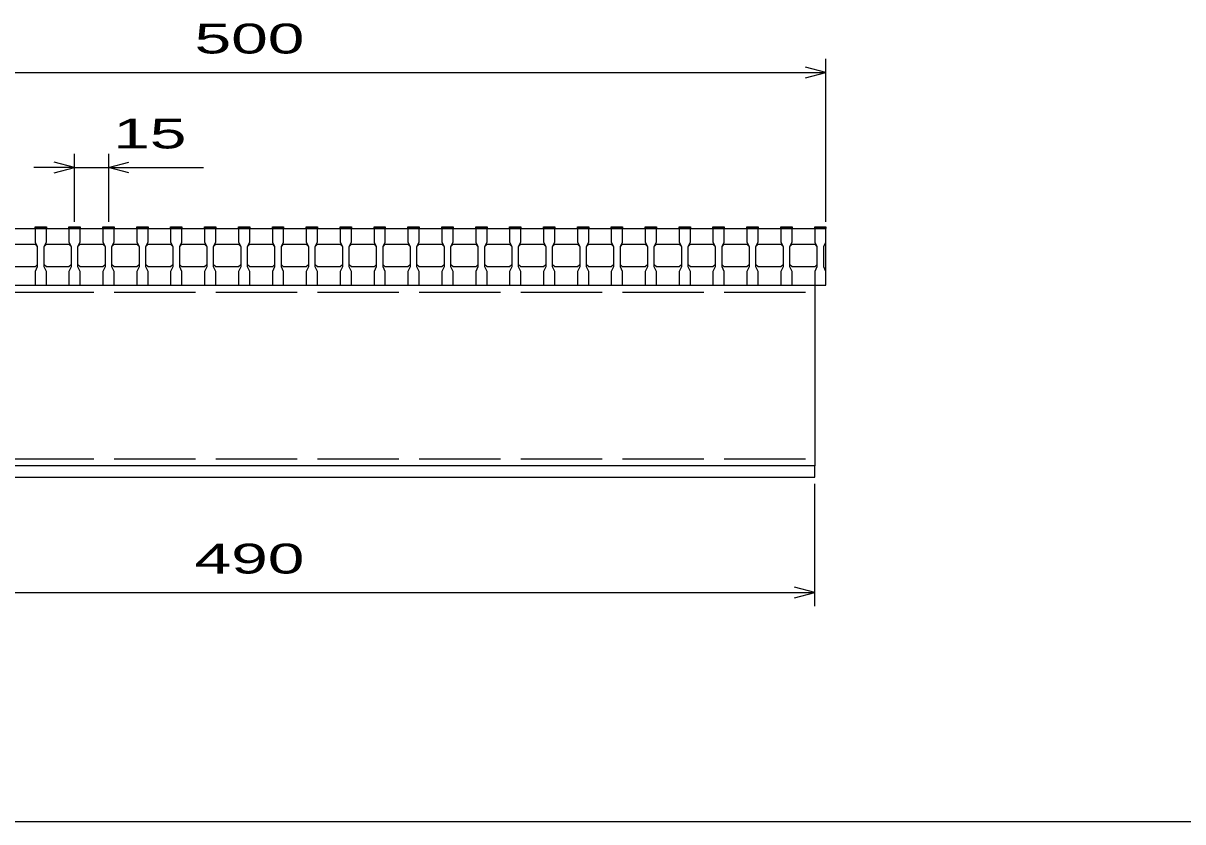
# Model space of a CAD drawing. Units: millimetres, scale not verified. Extents: x -1092 to 1039, y -770 to 632.
# Drawn here: x -658 to -145, y -688 to -335 of the extents above; entities that cross this region are included whole.
import ezdxf
from ezdxf.enums import TextEntityAlignment as Align

# ---------------------------------------------------------------- set-up
doc = ezdxf.new("R2010")
doc.units = ezdxf.units.MM
doc.header["$LTSCALE"] = 6
doc.linetypes.add('DASHED', pattern=[7.5, 6, -1.5])
for name, color, linetype, lineweight in [('0_2', 150, 'Continuous', 25), ('16', 3, 'Continuous', 25), ('22', 4, 'Continuous', 25)]:
    doc.layers.add(name, color=color, linetype=linetype, lineweight=lineweight)
doc.styles.add('ベクトル', font='')
doc.styles.get('ベクトル').set_extended_font_data('ベクトル')

msp = doc.modelspace()

# ---------------------------------------------------------------- linework, layer by layer
at = {"layer": '0_2'}
msp.add_line((1038.6, -687.9), (-1037.4, -687.9), dxfattribs=at)
at = {"layer": '16'}
for p, q in [((-803, -425.5), (-303, -425.5)), ((-653, -425.5), (-653, -424.8)), ((-653, -424.8), (-648, -424.8)), ((-653, -425.5), (-653, -431.5)), ((-648, -425.5), (-653, -425.5)), ((-648, -424.8), (-648, -425.5)), ((-648, -431.5), (-648, -425.5)), ((-638, -425.5), (-638, -424.8)), ((-638, -424.8), (-633, -424.8)), ((-638, -425.5), (-638, -431.5)), ((-633, -425.5), (-638, -425.5)), ((-633, -424.8), (-633, -425.5)), ((-633, -431.5), (-633, -425.5)), ((-623, -425.5), (-623, -424.8)), ((-623, -424.8), (-618, -424.8)), ((-623, -425.5), (-623, -431.5)), ((-618, -425.5), (-623, -425.5)), ((-618, -424.8), (-618, -425.5)), ((-618, -431.5), (-618, -425.5)), ((-608, -425.5), (-608, -424.8)), ((-608, -424.8), (-603, -424.8)), ((-608, -425.5), (-608, -431.5)), ((-603, -425.5), (-608, -425.5)), ((-603, -424.8), (-603, -425.5)), ((-603, -431.5), (-603, -425.5)), ((-593, -425.5), (-593, -424.8)), ((-593, -424.8), (-588, -424.8)), ((-593, -425.5), (-593, -431.5)), ((-588, -425.5), (-593, -425.5)), ((-588, -424.8), (-588, -425.5)), ((-588, -431.5), (-588, -425.5)), ((-578, -425.5), (-578, -424.8)), ((-578, -424.8), (-573, -424.8)), ((-578, -425.5), (-578, -431.5)), ((-573, -425.5), (-578, -425.5)), ((-573, -424.8), (-573, -425.5)), ((-573, -431.5), (-573, -425.5)), ((-563, -425.5), (-563, -424.8)), ((-563, -424.8), (-558, -424.8)), ((-563, -425.5), (-563, -431.5)), ((-558, -425.5), (-563, -425.5)), ((-558, -424.8), (-558, -425.5)), ((-558, -431.5), (-558, -425.5)), ((-548, -425.5), (-548, -424.8)), ((-548, -424.8), (-543, -424.8)), ((-548, -425.5), (-548, -431.5)), ((-543, -425.5), (-548, -425.5)), ((-543, -424.8), (-543, -425.5)), ((-543, -431.5), (-543, -425.5)), ((-533, -425.5), (-533, -424.8)), ((-533, -424.8), (-528, -424.8)), ((-533, -425.5), (-533, -431.5)), ((-528, -425.5), (-533, -425.5)), ((-528, -424.8), (-528, -425.5)), ((-528, -431.5), (-528, -425.5)), ((-518, -425.5), (-518, -424.8)), ((-518, -424.8), (-513, -424.8)), ((-518, -425.5), (-518, -431.5)), ((-513, -425.5), (-518, -425.5)), ((-513, -424.8), (-513, -425.5)), ((-513, -431.5), (-513, -425.5)), ((-503, -425.5), (-503, -424.8)), ((-503, -424.8), (-498, -424.8)), ((-503, -425.5), (-503, -431.5)), ((-498, -425.5), (-503, -425.5)), ((-498, -424.8), (-498, -425.5)), ((-498, -431.5), (-498, -425.5)), ((-488, -425.5), (-488, -424.8)), ((-488, -424.8), (-483, -424.8)), ((-488, -425.5), (-488, -431.5)), ((-483, -425.5), (-488, -425.5)), ((-483, -424.8), (-483, -425.5)), ((-483, -431.5), (-483, -425.5)), ((-473, -425.5), (-473, -424.8)), ((-473, -424.8), (-468, -424.8)), ((-473, -425.5), (-473, -431.5)), ((-468, -425.5), (-473, -425.5)), ((-468, -424.8), (-468, -425.5)), ((-468, -431.5), (-468, -425.5)), ((-458, -425.5), (-458, -424.8)), ((-458, -424.8), (-453, -424.8)), ((-458, -425.5), (-458, -431.5)), ((-453, -425.5), (-458, -425.5)), ((-453, -424.8), (-453, -425.5)), ((-453, -431.5), (-453, -425.5)), ((-443, -425.5), (-443, -424.8)), ((-443, -424.8), (-438, -424.8)), ((-443, -425.5), (-443, -431.5)), ((-438, -425.5), (-443, -425.5)), ((-438, -424.8), (-438, -425.5)), ((-438, -431.5), (-438, -425.5)), ((-428, -425.5), (-428, -424.8)), ((-428, -424.8), (-423, -424.8)), ((-428, -425.5), (-428, -431.5)), ((-423, -425.5), (-428, -425.5)), ((-423, -424.8), (-423, -425.5)), ((-423, -431.5), (-423, -425.5)), ((-413, -425.5), (-413, -424.8)), ((-413, -424.8), (-408, -424.8)), ((-413, -425.5), (-413, -431.5)), ((-408, -425.5), (-413, -425.5)), ((-408, -424.8), (-408, -425.5)), ((-408, -431.5), (-408, -425.5)), ((-398, -425.5), (-398, -424.8)), ((-398, -424.8), (-393, -424.8)), ((-398, -425.5), (-398, -431.5)), ((-393, -425.5), (-398, -425.5)), ((-393, -424.8), (-393, -425.5)), ((-393, -431.5), (-393, -425.5)), ((-383, -425.5), (-383, -424.8)), ((-383, -424.8), (-378, -424.8)), ((-383, -425.5), (-383, -431.5)), ((-378, -425.5), (-383, -425.5)), ((-378, -424.8), (-378, -425.5)), ((-378, -431.5), (-378, -425.5)), ((-368, -425.5), (-368, -424.8)), ((-368, -424.8), (-363, -424.8)), ((-368, -425.5), (-368, -431.5)), ((-363, -425.5), (-368, -425.5)), ((-363, -424.8), (-363, -425.5)), ((-363, -431.5), (-363, -425.5)), ((-353, -425.5), (-353, -424.8)), ((-353, -424.8), (-348, -424.8)), ((-353, -425.5), (-353, -431.5)), ((-348, -425.5), (-353, -425.5)), ((-348, -424.8), (-348, -425.5)), ((-348, -431.5), (-348, -425.5)), ((-338, -425.5), (-338, -424.8)), ((-338, -424.8), (-333, -424.8)), ((-338, -425.5), (-338, -431.5)), ((-333, -425.5), (-338, -425.5)), ((-333, -424.8), (-333, -425.5)), ((-333, -431.5), (-333, -425.5)), ((-323, -425.5), (-323, -424.8)), ((-323, -424.8), (-318, -424.8)), ((-323, -425.5), (-323, -431.5)), ((-318, -425.5), (-323, -425.5)), ((-318, -424.8), (-318, -425.5)), ((-318, -431.5), (-318, -425.5)), ((-308, -425.5), (-308, -424.8)), ((-308, -424.8), (-303, -424.8)), ((-308, -425.5), (-308, -431.5)), ((-303, -425.5), (-308, -425.5)), ((-303, -424.8), (-303, -425.5)), ((-303, -431.5), (-303, -425.5)), ((-303, -450.5), (-303, -425.5)), ((-663, -432.5), (-653, -432.5)), ((-653, -431.5), (-652, -433.5)), ((-653, -432.5), (-652, -433.5)), ((-652, -433.5), (-652, -442.5)), ((-649, -433.5), (-648, -431.5)), ((-649, -433.5), (-648, -432.5)), ((-649, -442.5), (-649, -433.5)), ((-648, -432.5), (-638, -432.5)), ((-638, -431.5), (-637, -433.5)), ((-638, -432.5), (-637, -433.5)), ((-637, -433.5), (-637, -442.5)), ((-634, -433.5), (-633, -431.5)), ((-634, -433.5), (-633, -432.5)), ((-634, -442.5), (-634, -433.5)), ((-633, -432.5), (-623, -432.5)), ((-623, -431.5), (-622, -433.5)), ((-623, -432.5), (-622, -433.5)), ((-622, -433.5), (-622, -442.5)), ((-619, -433.5), (-618, -431.5)), ((-619, -433.5), (-618, -432.5)), ((-619, -442.5), (-619, -433.5)), ((-618, -432.5), (-608, -432.5)), ((-608, -431.5), (-607, -433.5)), ((-608, -432.5), (-607, -433.5)), ((-607, -433.5), (-607, -442.5)), ((-604, -433.5), (-603, -431.5)), ((-604, -433.5), (-603, -432.5)), ((-604, -442.5), (-604, -433.5)), ((-603, -432.5), (-593, -432.5)), ((-593, -431.5), (-592, -433.5)), ((-593, -432.5), (-592, -433.5)), ((-592, -433.5), (-592, -442.5)), ((-589, -433.5), (-588, -431.5)), ((-589, -433.5), (-588, -432.5)), ((-589, -442.5), (-589, -433.5)), ((-588, -432.5), (-578, -432.5)), ((-578, -431.5), (-577, -433.5)), ((-578, -432.5), (-577, -433.5)), ((-577, -433.5), (-577, -442.5)), ((-574, -433.5), (-573, -431.5)), ((-574, -433.5), (-573, -432.5)), ((-574, -442.5), (-574, -433.5)), ((-573, -432.5), (-563, -432.5)), ((-563, -431.5), (-562, -433.5)), ((-563, -432.5), (-562, -433.5)), ((-562, -433.5), (-562, -442.5)), ((-559, -433.5), (-558, -431.5)), ((-559, -433.5), (-558, -432.5)), ((-559, -442.5), (-559, -433.5)), ((-558, -432.5), (-548, -432.5)), ((-548, -431.5), (-547, -433.5)), ((-548, -432.5), (-547, -433.5)), ((-547, -433.5), (-547, -442.5)), ((-544, -433.5), (-543, -431.5)), ((-544, -433.5), (-543, -432.5)), ((-544, -442.5), (-544, -433.5)), ((-543, -432.5), (-533, -432.5)), ((-533, -431.5), (-532, -433.5)), ((-533, -432.5), (-532, -433.5)), ((-532, -433.5), (-532, -442.5)), ((-529, -433.5), (-528, -431.5)), ((-529, -433.5), (-528, -432.5)), ((-529, -442.5), (-529, -433.5)), ((-528, -432.5), (-518, -432.5)), ((-518, -431.5), (-517, -433.5)), ((-518, -432.5), (-517, -433.5)), ((-517, -433.5), (-517, -442.5)), ((-514, -433.5), (-513, -431.5)), ((-514, -433.5), (-513, -432.5)), ((-514, -442.5), (-514, -433.5)), ((-513, -432.5), (-503, -432.5)), ((-503, -431.5), (-502, -433.5)), ((-503, -432.5), (-502, -433.5)), ((-502, -433.5), (-502, -442.5)), ((-499, -433.5), (-498, -431.5)), ((-499, -433.5), (-498, -432.5)), ((-499, -442.5), (-499, -433.5)), ((-498, -432.5), (-488, -432.5)), ((-488, -431.5), (-487, -433.5)), ((-488, -432.5), (-487, -433.5)), ((-487, -433.5), (-487, -442.5)), ((-484, -433.5), (-483, -431.5)), ((-484, -433.5), (-483, -432.5)), ((-484, -442.5), (-484, -433.5)), ((-483, -432.5), (-473, -432.5)), ((-473, -431.5), (-472, -433.5)), ((-473, -432.5), (-472, -433.5)), ((-472, -433.5), (-472, -442.5)), ((-469, -433.5), (-468, -431.5)), ((-469, -433.5), (-468, -432.5)), ((-469, -442.5), (-469, -433.5)), ((-468, -432.5), (-458, -432.5)), ((-458, -431.5), (-457, -433.5)), ((-458, -432.5), (-457, -433.5)), ((-457, -433.5), (-457, -442.5)), ((-454, -433.5), (-453, -431.5)), ((-454, -433.5), (-453, -432.5)), ((-454, -442.5), (-454, -433.5)), ((-453, -432.5), (-443, -432.5)), ((-443, -431.5), (-442, -433.5)), ((-443, -432.5), (-442, -433.5)), ((-442, -433.5), (-442, -442.5)), ((-439, -433.5), (-438, -431.5)), ((-439, -433.5), (-438, -432.5)), ((-439, -442.5), (-439, -433.5)), ((-438, -432.5), (-428, -432.5)), ((-428, -431.5), (-427, -433.5)), ((-428, -432.5), (-427, -433.5)), ((-427, -433.5), (-427, -442.5)), ((-424, -433.5), (-423, -431.5)), ((-424, -433.5), (-423, -432.5)), ((-424, -442.5), (-424, -433.5)), ((-423, -432.5), (-413, -432.5)), ((-413, -431.5), (-412, -433.5)), ((-413, -432.5), (-412, -433.5)), ((-412, -433.5), (-412, -442.5)), ((-409, -433.5), (-408, -431.5)), ((-409, -433.5), (-408, -432.5)), ((-409, -442.5), (-409, -433.5)), ((-408, -432.5), (-398, -432.5)), ((-398, -431.5), (-397, -433.5)), ((-398, -432.5), (-397, -433.5)), ((-397, -433.5), (-397, -442.5)), ((-394, -433.5), (-393, -431.5)), ((-394, -433.5), (-393, -432.5)), ((-394, -442.5), (-394, -433.5)), ((-393, -432.5), (-383, -432.5)), ((-383, -431.5), (-382, -433.5)), ((-383, -432.5), (-382, -433.5)), ((-382, -433.5), (-382, -442.5)), ((-379, -433.5), (-378, -431.5)), ((-379, -433.5), (-378, -432.5)), ((-379, -442.5), (-379, -433.5)), ((-378, -432.5), (-368, -432.5)), ((-368, -431.5), (-367, -433.5)), ((-368, -432.5), (-367, -433.5)), ((-367, -433.5), (-367, -442.5)), ((-364, -433.5), (-363, -431.5)), ((-364, -433.5), (-363, -432.5)), ((-364, -442.5), (-364, -433.5)), ((-363, -432.5), (-353, -432.5)), ((-353, -431.5), (-352, -433.5)), ((-353, -432.5), (-352, -433.5)), ((-352, -433.5), (-352, -442.5)), ((-349, -433.5), (-348, -431.5)), ((-349, -433.5), (-348, -432.5)), ((-349, -442.5), (-349, -433.5)), ((-348, -432.5), (-338, -432.5)), ((-338, -431.5), (-337, -433.5)), ((-338, -432.5), (-337, -433.5)), ((-337, -433.5), (-337, -442.5)), ((-334, -433.5), (-333, -431.5)), ((-334, -433.5), (-333, -432.5)), ((-334, -442.5), (-334, -433.5)), ((-333, -432.5), (-323, -432.5)), ((-323, -431.5), (-322, -433.5)), ((-323, -432.5), (-322, -433.5)), ((-322, -433.5), (-322, -442.5)), ((-319, -433.5), (-318, -431.5)), ((-319, -433.5), (-318, -432.5)), ((-319, -442.5), (-319, -433.5)), ((-318, -432.5), (-308, -432.5)), ((-308, -431.5), (-307, -433.5)), ((-308, -432.5), (-307, -433.5)), ((-307, -433.5), (-307, -442.5)), ((-304, -433.5), (-303, -431.5)), ((-304, -442.5), (-304, -433.5)), ((-653, -442.5), (-663, -442.5)), ((-652, -441.5), (-653, -442.5)), ((-652, -442.5), (-653, -444.5)), ((-653, -444.5), (-653, -450.5)), ((-648, -442.5), (-649, -441.5)), ((-648, -444.5), (-649, -442.5)), ((-638, -442.5), (-648, -442.5)), ((-648, -450.5), (-648, -444.5)), ((-637, -441.5), (-638, -442.5)), ((-637, -442.5), (-638, -444.5)), ((-638, -444.5), (-638, -450.5)), ((-633, -442.5), (-634, -441.5)), ((-633, -444.5), (-634, -442.5)), ((-623, -442.5), (-633, -442.5)), ((-633, -450.5), (-633, -444.5)), ((-622, -441.5), (-623, -442.5)), ((-622, -442.5), (-623, -444.5)), ((-623, -444.5), (-623, -450.5)), ((-618, -442.5), (-619, -441.5)), ((-618, -444.5), (-619, -442.5)), ((-608, -442.5), (-618, -442.5)), ((-618, -450.5), (-618, -444.5)), ((-607, -441.5), (-608, -442.5)), ((-607, -442.5), (-608, -444.5)), ((-608, -444.5), (-608, -450.5)), ((-603, -442.5), (-604, -441.5)), ((-603, -444.5), (-604, -442.5)), ((-593, -442.5), (-603, -442.5)), ((-603, -450.5), (-603, -444.5)), ((-592, -441.5), (-593, -442.5)), ((-592, -442.5), (-593, -444.5)), ((-593, -444.5), (-593, -450.5)), ((-588, -442.5), (-589, -441.5)), ((-588, -444.5), (-589, -442.5)), ((-578, -442.5), (-588, -442.5)), ((-588, -450.5), (-588, -444.5)), ((-577, -441.5), (-578, -442.5)), ((-577, -442.5), (-578, -444.5)), ((-578, -444.5), (-578, -450.5)), ((-573, -442.5), (-574, -441.5)), ((-573, -444.5), (-574, -442.5)), ((-563, -442.5), (-573, -442.5)), ((-573, -450.5), (-573, -444.5)), ((-562, -441.5), (-563, -442.5)), ((-562, -442.5), (-563, -444.5)), ((-563, -444.5), (-563, -450.5)), ((-558, -442.5), (-559, -441.5)), ((-558, -444.5), (-559, -442.5)), ((-548, -442.5), (-558, -442.5)), ((-558, -450.5), (-558, -444.5)), ((-547, -441.5), (-548, -442.5)), ((-547, -442.5), (-548, -444.5)), ((-548, -444.5), (-548, -450.5)), ((-543, -442.5), (-544, -441.5)), ((-543, -444.5), (-544, -442.5)), ((-533, -442.5), (-543, -442.5)), ((-543, -450.5), (-543, -444.5)), ((-532, -441.5), (-533, -442.5)), ((-532, -442.5), (-533, -444.5)), ((-533, -444.5), (-533, -450.5)), ((-528, -442.5), (-529, -441.5)), ((-528, -444.5), (-529, -442.5)), ((-518, -442.5), (-528, -442.5)), ((-528, -450.5), (-528, -444.5)), ((-517, -441.5), (-518, -442.5)), ((-517, -442.5), (-518, -444.5)), ((-518, -444.5), (-518, -450.5)), ((-513, -442.5), (-514, -441.5)), ((-513, -444.5), (-514, -442.5)), ((-503, -442.5), (-513, -442.5)), ((-513, -450.5), (-513, -444.5)), ((-502, -441.5), (-503, -442.5)), ((-502, -442.5), (-503, -444.5)), ((-503, -444.5), (-503, -450.5)), ((-498, -442.5), (-499, -441.5)), ((-498, -444.5), (-499, -442.5)), ((-488, -442.5), (-498, -442.5)), ((-498, -450.5), (-498, -444.5)), ((-487, -441.5), (-488, -442.5)), ((-487, -442.5), (-488, -444.5)), ((-488, -444.5), (-488, -450.5)), ((-483, -442.5), (-484, -441.5)), ((-483, -444.5), (-484, -442.5)), ((-473, -442.5), (-483, -442.5)), ((-483, -450.5), (-483, -444.5)), ((-472, -441.5), (-473, -442.5)), ((-472, -442.5), (-473, -444.5)), ((-473, -444.5), (-473, -450.5)), ((-468, -442.5), (-469, -441.5)), ((-468, -444.5), (-469, -442.5)), ((-458, -442.5), (-468, -442.5)), ((-468, -450.5), (-468, -444.5)), ((-457, -441.5), (-458, -442.5)), ((-457, -442.5), (-458, -444.5)), ((-458, -444.5), (-458, -450.5)), ((-453, -442.5), (-454, -441.5)), ((-453, -444.5), (-454, -442.5)), ((-443, -442.5), (-453, -442.5)), ((-453, -450.5), (-453, -444.5)), ((-442, -441.5), (-443, -442.5)), ((-442, -442.5), (-443, -444.5)), ((-443, -444.5), (-443, -450.5)), ((-438, -442.5), (-439, -441.5)), ((-438, -444.5), (-439, -442.5)), ((-428, -442.5), (-438, -442.5)), ((-438, -450.5), (-438, -444.5)), ((-427, -441.5), (-428, -442.5)), ((-427, -442.5), (-428, -444.5)), ((-428, -444.5), (-428, -450.5)), ((-423, -442.5), (-424, -441.5)), ((-423, -444.5), (-424, -442.5)), ((-413, -442.5), (-423, -442.5)), ((-423, -450.5), (-423, -444.5)), ((-412, -441.5), (-413, -442.5)), ((-412, -442.5), (-413, -444.5)), ((-413, -444.5), (-413, -450.5)), ((-408, -442.5), (-409, -441.5)), ((-408, -444.5), (-409, -442.5)), ((-398, -442.5), (-408, -442.5)), ((-408, -450.5), (-408, -444.5)), ((-397, -441.5), (-398, -442.5)), ((-397, -442.5), (-398, -444.5)), ((-398, -444.5), (-398, -450.5)), ((-393, -442.5), (-394, -441.5)), ((-393, -444.5), (-394, -442.5)), ((-383, -442.5), (-393, -442.5)), ((-393, -450.5), (-393, -444.5)), ((-382, -441.5), (-383, -442.5)), ((-382, -442.5), (-383, -444.5)), ((-383, -444.5), (-383, -450.5)), ((-378, -442.5), (-379, -441.5)), ((-378, -444.5), (-379, -442.5)), ((-368, -442.5), (-378, -442.5)), ((-378, -450.5), (-378, -444.5)), ((-367, -441.5), (-368, -442.5)), ((-367, -442.5), (-368, -444.5)), ((-368, -444.5), (-368, -450.5)), ((-363, -442.5), (-364, -441.5)), ((-363, -444.5), (-364, -442.5)), ((-353, -442.5), (-363, -442.5)), ((-363, -450.5), (-363, -444.5)), ((-352, -441.5), (-353, -442.5)), ((-352, -442.5), (-353, -444.5)), ((-353, -444.5), (-353, -450.5)), ((-348, -442.5), (-349, -441.5)), ((-348, -444.5), (-349, -442.5)), ((-338, -442.5), (-348, -442.5)), ((-348, -450.5), (-348, -444.5)), ((-337, -441.5), (-338, -442.5)), ((-337, -442.5), (-338, -444.5)), ((-338, -444.5), (-338, -450.5)), ((-333, -442.5), (-334, -441.5)), ((-333, -444.5), (-334, -442.5)), ((-323, -442.5), (-333, -442.5)), ((-333, -450.5), (-333, -444.5)), ((-322, -441.5), (-323, -442.5)), ((-322, -442.5), (-323, -444.5)), ((-323, -444.5), (-323, -450.5)), ((-318, -442.5), (-319, -441.5)), ((-318, -444.5), (-319, -442.5)), ((-308, -442.5), (-318, -442.5)), ((-318, -450.5), (-318, -444.5)), ((-307, -441.5), (-308, -442.5)), ((-307, -442.5), (-308, -444.5)), ((-308, -444.5), (-308, -450.5)), ((-303, -444.5), (-304, -442.5)), ((-303, -450.5), (-303, -444.5)), ((-803, -450.5), (-303, -450.5)), ((-798, -450.5), (-308, -450.5)), ((-653, -450.5), (-648, -450.5)), ((-638, -450.5), (-633, -450.5)), ((-623, -450.5), (-618, -450.5)), ((-608, -450.5), (-603, -450.5)), ((-593, -450.5), (-588, -450.5)), ((-578, -450.5), (-573, -450.5)), ((-563, -450.5), (-558, -450.5)), ((-548, -450.5), (-543, -450.5)), ((-533, -450.5), (-528, -450.5)), ((-518, -450.5), (-513, -450.5)), ((-503, -450.5), (-498, -450.5)), ((-488, -450.5), (-483, -450.5)), ((-473, -450.5), (-468, -450.5)), ((-458, -450.5), (-453, -450.5)), ((-443, -450.5), (-438, -450.5)), ((-428, -450.5), (-423, -450.5)), ((-413, -450.5), (-408, -450.5)), ((-398, -450.5), (-393, -450.5)), ((-383, -450.5), (-378, -450.5)), ((-368, -450.5), (-363, -450.5)), ((-353, -450.5), (-348, -450.5)), ((-338, -450.5), (-333, -450.5)), ((-323, -450.5), (-318, -450.5)), ((-308, -450.5), (-303, -450.5)), ((-308, -450.5), (-308, -530.5)), ((-308, -530.5), (-798, -530.5)), ((-308, -530.5), (-798, -530.5)), ((-308, -535.5), (-308, -530.5)), ((-798, -535.5), (-308, -535.5))]:
    msp.add_line(p, q, dxfattribs=at)
at = {"layer": '16', "linetype": 'DASHED'}
for p, q in [((-798, -453.7), (-308, -453.7)), ((-798, -527.3), (-308, -527.3))]:
    msp.add_line(p, q, dxfattribs=at)
at = {"layer": '22'}
for p, q in [((-303, -422.5), (-303, -350.5)), ((-803, -356.5), (-303, -356.5)), ((-303, -356.5), (-312, -354.1)), ((-312, -358.9), (-303, -356.5)), ((-635.5, -422.5), (-635.5, -392.5)), ((-620.5, -392.5), (-620.5, -422.5)), ((-635.5, -398.5), (-653.5, -398.5)), ((-635.5, -398.5), (-644.5, -396.1)), ((-644.5, -400.9), (-635.5, -398.5)), ((-635.5, -398.5), (-620.5, -398.5)), ((-620.5, -398.5), (-611.5, -396.1)), ((-611.5, -400.9), (-620.5, -398.5)), ((-620.5, -398.5), (-578.5, -398.5)), ((-308, -592.5), (-308, -538.5)), ((-308, -586.5), (-317, -584.1)), ((-798, -586.5), (-308, -586.5)), ((-317, -588.9), (-308, -586.5))]:
    msp.add_line(p, q, dxfattribs=at)

# ---------------------------------------------------------------- texts
at = {"layer": '22', "color": 2, "style": 'ベクトル', "width": 1.65}
for s, p in [(' 500 ', (-590.5, -341.5)), (' 15 ', (-626.5, -383.5)), (' 490 ', (-590.5, -571.5))]:
    msp.add_text(s, height=13.2, dxfattribs=at).set_placement(p, align=Align.MIDDLE_LEFT)

doc.saveas('drawing.dxf')
